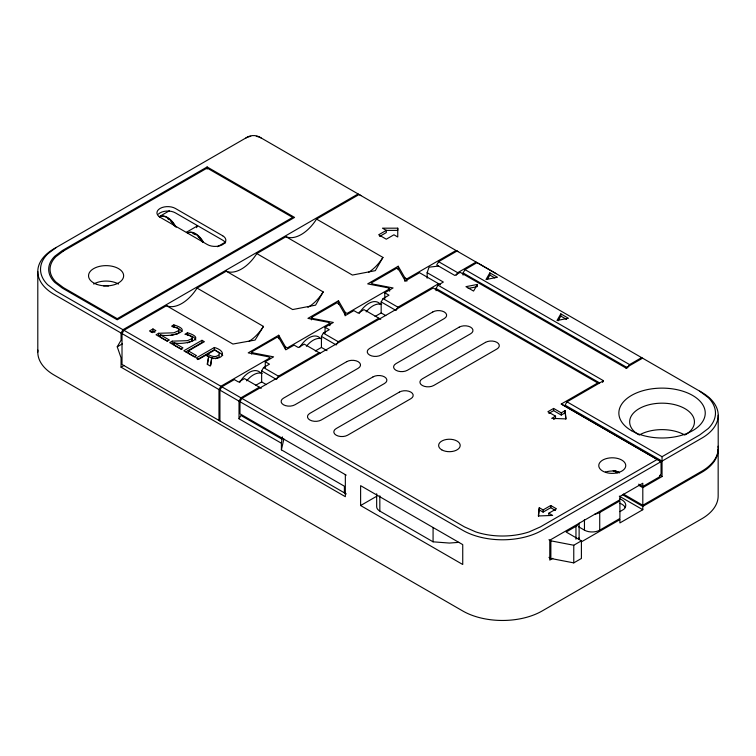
<?xml version="1.0" encoding="UTF-8"?>
<svg xmlns="http://www.w3.org/2000/svg" width="756" height="756" viewBox="0 0 756 756"><rect width="100%" height="100%" fill="white"/><g stroke="black" fill="none" stroke-linecap="round" stroke-linejoin="round"><path stroke-width="1.13" d="M361.018 195.624L359.109 194.519L316.537 219.089A32.848 18.966 -60 0 1 285.995 236.722L256.794 253.581A32.848 18.966 -60 0 1 226.252 271.215L197.051 288.083A32.848 18.966 -60 0 1 166.509 305.717L123.927 330.277L122.018 333.585L122.009 364.439L346.295 493.933M344.386 492.827L344.386 486.212L281.393 449.848L281.393 443.233L239.019 418.767L239.019 401.134L240.928 397.826L259.346 387.195M255.528 385.428L261.642 381.903L261.642 370.884L263.551 367.577L269.467 364.165L265.271 361.737L273.596 356.851L253.562 352.995L251.654 351.899L251.654 354.11M265.271 367.614L265.271 361.737M311.415 319.854L311.415 317.501L336.959 302.75L338.868 303.855L345.549 315.422L353.874 310.621L358.07 313.05L363.986 309.629L380.75 319.306M315.318 350.964L321.432 347.439L321.432 336.42L323.341 333.112L329.257 329.692L325.061 327.272L333.368 322.453L313.324 318.597L311.415 317.501M325.052 333.15L325.061 327.272M360.612 505.537L360.612 485.664L462.738 544.622L462.738 564.496L360.612 505.537L376.885 496.153M375.052 316.462L381.166 312.937L381.166 301.918L383.075 298.611L388.99 295.19L384.785 292.77L393.101 287.96L373.067 284.105L371.158 282.999L396.702 268.257L398.61 269.353L405.282 280.92L419.542 272.718L440.493 284.814M384.785 298.639L384.785 292.77M386.297 230.382L378.661 234.785L386.297 239.198L393.933 234.785L397.75 236.997L397.75 228.18L382.479 228.18L386.297 230.382L386.297 232.583L379.616 236.439M397.75 228.18L397.75 230.382L386.004 230.382M463.088 275.127L463.088 272.944L464.997 269.637L477.055 262.606L496.144 273.634M553.619 410.64L553.619 408.429L561.254 412.842L561.254 415.044L553.619 410.64L548.847 413.39M553.619 408.429L547.892 411.736L555.528 416.15L555.528 418.351L553.619 419.457M565.781 419.041L565.072 410.64L561.254 412.842M594.887 514.127A10.801 6.237 0 0 0 599.725 512.521L619.911 500.869L619.911 518.503L599.725 530.154A10.801 6.237 0 0 1 584.454 530.154L584.454 519.57M599.725 530.154L599.725 512.521M623.407 494.074L642.808 505.282L642.808 487.639L638.725 485.286M718.2 448.327L718.2 415.261M638.716 484.171L642.798 486.533L642.808 483.235L619.892 496.446L619.892 499.754L549.782 540.219L549.782 560.092L552.825 558.334M281.393 443.233L282.347 436.864M548.828 513.211L556.463 508.807L550.737 505.499L543.101 509.913L539.283 507.701L538.329 515.97L552.645 515.422L548.828 513.211L548.828 515.422M538.565 516.112L539.283 507.701M211.737 357.777L210.3 366.065L207.163 364.26L208.628 356.775L205.868 355.178L198.658 359.346L196.239 357.957L214.392 347.476C227.887 351.389 222.784 360.451 211.737 357.777L210.839 365.167M207.579 364.326L208.628 356.775M281.393 449.848L283.887 438.962M171.149 335.305L177.424 333.812L178.511 332.905L178.813 329.777C178.492 325.93 167.123 327.726 173.861 324.91C195.832 331.487 168.427 337.545 160.423 334.861L160.423 337.072L167.359 341.079M178.511 332.905L178.813 329.777M187.46 342.874L192.137 340.776L192.44 337.649L189.482 335.277L184.908 334.265L187.488 332.772C209.459 339.463 181.553 345.464 174.05 342.733L174.05 344.934L181.979 349.518M192.137 340.776L192.44 337.649M427.14 278.199L427.14 272.689L429.049 267.18L438.584 266.074M560.82 313.872L557.002 320.497L568.455 318.285L560.82 313.872L560.82 316.084L558.089 320.809M345.341 474.645L345.341 496.683L121.054 367.189L121.054 357.824L117.237 346.806L121.054 340.191L121.054 333.027L122.963 329.72L358.127 193.952M218.975 420.421L218.975 389.567L220.884 386.259L270.138 357.834L268.229 356.728L248.185 352.872L278.728 335.239L285.409 346.815L285.409 349.149M219.93 420.969L219.93 390.115L221.839 386.807L234.341 379.588L238.546 382.016L244.462 378.595L261.255 388.3M346.229 475.155L239.973 413.806L239.973 401.691L241.882 398.384L433.197 287.998L598.667 383.462M239.019 418.767L240.928 415.46L281.846 439.085M256.794 253.581L323.199 291.92L315.564 305.15L292.657 309.554L226.252 271.215M276.526 379.484L278.435 376.176L319.098 352.702M316.537 219.089L382.942 257.427L375.307 270.657L352.409 275.061L285.995 236.722M336.751 344.16L338.187 341.684L378.841 318.21M438.584 283.708L397.93 307.182L396.021 310.489L381.166 301.918M457.002 251.049L438.622 261.689L436.713 264.997L454.81 275.449L460.206 272.33L626.611 368.408M436.061 290.682L436.061 288.48L437.97 285.173L443.356 282.054L427.14 272.689M456.246 275.175L457.673 272.689L476.091 262.067M477.386 284.454L473.568 291.069L465.932 286.656L477.386 284.454L477.386 286.656M437.97 285.173L603.496 380.74L566.991 401.833L565.082 405.14L662.039 461.113L701.757 438.187A56.152 32.413 0 0 0 701.757 392.336L478.954 263.712M602.541 382.394L603.496 380.74M628.132 367.057L629.559 364.581L641.627 357.626M489.85 272.869L485.995 279.531L497.486 277.272L489.85 272.869L489.86 275.071L487.648 278.879M197.051 288.083L263.457 326.412L255.103 340.049L232.914 344.046L166.509 305.717M178.511 330.703L173.833 332.81L158.599 333.283L156.057 334.757L167.256 341.221L169.344 340.02L160.423 334.861M192.137 338.575L187.46 340.672L172.226 341.145L169.684 342.619L180.882 349.092L182.971 347.883L174.05 342.733M56.284 247.439L47.685 253.912A53.43 30.845 0 0 0 47.685 284.757L56.284 291.221L122.963 329.72M642.798 486.533L659.147 477.074L661.065 473.776L661.046 461.642L561.254 404.025L597.779 382.952M207.144 166.953L62.379 250.529L54.753 256.265A45.256 26.129 0 0 0 54.753 282.394L62.379 288.13L117.237 319.807L294.566 217.426L207.144 166.953L207.144 169.155M159.299 216.613L169.476 210.735M186.401 232.262L197.599 225.798M217.511 246.702L225.657 241.996M117.237 346.806L122.33 343.867M152.958 328.954L149.49 330.958L152.4 332.64L155.868 330.637L152.958 328.954L152.958 331.156L154.904 332.281M151.219 332.158L152.958 331.156M121.054 367.189L124.116 365.422M188.386 350.935L204.385 341.703L201.975 340.304L183.821 350.784L194.339 356.86L196.484 355.622L188.386 350.935L188.386 353.146L195.473 357.238M185.844 351.823L201.975 342.506L201.975 340.304M197.25 359.572L214.392 349.678L221.517 353.988L222.727 355.603M207.881 354.025L214.732 350.066L218.673 352.504L219.457 354.025C216.991 358.108 210.952 356.596 207.881 354.025L207.881 356.227L213.097 358.703M345.152 315.828L345.152 312.313L338.471 300.746L307.928 318.37L327.972 322.236L329.881 323.332L329.881 325.675M404.895 281.326L404.895 277.821L398.214 266.244L367.671 283.878L387.715 287.734L389.623 288.839L389.623 291.183M251.654 351.899L277.197 337.148L279.106 338.253L285.787 349.82L294.131 345.123L298.327 347.543L304.252 344.131L320.015 353.232M329.881 323.332L287.318 347.911L285.409 346.815M389.623 288.839L347.061 313.419L345.152 312.313M406.804 281.26L406.804 278.917L456.057 250.482L457.956 251.587M625.722 367.898L642.581 358.174M555.528 416.15L551.71 418.351L566.027 418.909L565.072 410.64M561.254 415.044L565.072 412.842M539.283 509.913L543.101 512.114L550.737 507.701L555.509 510.461M657.229 459.44L540.36 526.923L529.153 531.884A53.43 30.845 0 0 1 475.722 531.884L464.515 526.923L241.882 398.384M566.991 401.833L662.039 456.709L699.716 434.946L708.315 428.482A53.43 30.845 0 0 0 708.315 397.637L699.716 391.164M578.756 523.549A10.801 6.237 0 0 1 575.959 526.346L566.131 532.016L581.402 540.833L581.402 558.467L573.766 562.88L550.859 558.467L548.95 557.361M642.808 487.639L662.039 476.545L662.039 456.709M548.95 539.737L550.859 540.833L573.766 545.246L581.402 540.833M642.808 505.282L701.757 471.253A56.152 32.413 0 0 0 718.077 446.22M581.279 541.91L619.892 519.637L619.892 522.935L642.798 509.714L642.789 506.407L622.897 494.915M642.789 506.407L701.719 472.368A56.152 32.413 0 0 0 718.162 449.442L718.162 495.917A56.152 32.413 0 0 1 701.719 518.833L542.147 610.971A56.152 32.413 0 0 1 462.738 610.971L54.243 375.127A56.152 32.413 0 0 1 37.923 350.094M619.939 511.642L623.946 509.194A13.495 7.787 0 0 0 619.996 498.922M215.243 358.741L218.805 357.257L219.391 355.679M468.219 288.423L476.242 286.883M458.722 542.354L449.404 543.063L433.075 541.825L379.833 511.084A10.801 6.237 0 0 1 376.668 506.671L376.668 493.744M160.839 335.513L158.599 335.484L158.599 333.283M174.466 343.375L172.226 343.356L172.226 341.145M175.761 327.641L173.861 327.112L173.861 324.91M176.706 327.896L179.616 329.162L182.045 331.44M478 263.164L259.374 136.94A8.278 4.782 0 0 0 247.675 136.94L54.243 248.611A56.152 32.413 0 0 0 54.243 294.462L121.054 333.027M489.86 275.071L494.632 277.821M560.82 316.084L566.546 319.382M464.997 269.637L629.559 364.581M463.088 272.944L627.65 367.879M438.622 261.689L457.673 272.689M436.061 288.48L599.546 382.867M404.895 277.821L406.804 278.917M383.075 298.611L397.93 307.182M381.166 312.937L385.806 315.611M659.997 475.363L662.039 476.545M615.214 470.61L619.306 472.963M613.182 470.534L617.274 472.897M619.296 496.163L642.798 509.714M323.341 333.112L338.187 341.684M321.432 336.42L336.278 344.991M619.287 519.287L619.892 519.637M321.432 347.439L326.998 350.652M578.349 526.63L584.454 530.154M263.551 367.577L278.435 376.176M261.642 370.884L275.534 378.907M261.642 381.903L266.292 384.596M123.927 330.277L220.884 386.259M221.839 386.807L240.928 397.826M122.018 333.585L218.975 389.567M219.93 390.115L239.019 401.134M239.973 401.691L462.738 530.296A56.152 32.413 0 0 0 542.147 530.296L661.046 461.642L561.254 404.025M178.378 331.09L178.813 331.978M195.87 340.105C194.897 336.656 190.455 335.929 187.488 334.984L187.488 332.772M579.124 523.105L579.124 539.482A10.801 6.237 0 0 0 578.756 537.875M575.959 526.346L575.959 539.217M573.766 545.246L573.766 562.88M550.737 505.499L550.737 507.701M550.859 540.833L550.859 558.467M543.101 509.913L543.101 512.114M433.075 527.716L433.075 541.825M398.214 266.244L398.214 269.76M379.833 495.804L379.833 511.084M338.471 300.746L338.471 304.252M278.728 335.239L278.728 338.754M214.392 347.476L214.392 349.678M37.8 271.536L37.8 352.201M103.648 285.929A9.45 5.453 0 0 1 108.543 285.929M93.687 284.029A17.549 10.13 0 0 1 118.503 284.029M158.373 214.146A10.801 6.237 0 0 1 175.364 212.852L222.699 240.181A10.801 6.237 0 0 1 225.496 242.978M619.996 503.288A13.495 7.796 0 0 1 625.297 507.654M605.499 472.065A13.495 7.796 0 0 1 619.003 472.065M245.889 137.97A10.801 6.237 0 0 1 250.737 136.354M256.322 136.354A10.801 6.237 0 0 1 261.16 137.97M263.457 326.412A32.848 18.966 -60 0 1 249.111 341.287M323.199 291.92A32.848 18.966 -60 0 1 307.928 307.352M382.942 257.427A32.848 18.966 -60 0 1 368.597 272.302M638.177 434.511A32.395 18.702 0 0 1 639.481 408.457A32.395 18.702 0 0 1 684.624 408.457A32.395 18.702 0 0 1 685.928 434.511M639.141 435.097A32.395 18.702 0 0 1 684.955 435.106M187.422 233.084A15.385 8.883 60 0 1 202.806 241.967M187.809 232.867A15.385 8.883 60 0 1 203.194 241.75M192.931 233.632A14.033 8.108 60 0 1 195.502 234.729M198.072 236.6A14.033 8.108 60 0 1 202.513 242.137M159.365 216.887A15.385 8.883 60 0 1 174.749 225.77M159.743 216.66A15.385 8.883 60 0 1 176.072 227.32M196.834 225.581A15.385 8.883 60 0 1 196.673 227.669M167.435 218.522A14.033 8.108 60 0 1 169.164 219.694M170.828 221.177A14.033 8.108 60 0 1 174.456 225.94M246.654 380.863A19.165 11.066 -60 0 1 262.143 373.483M239.652 382.545A19.165 11.066 -60 0 1 260.338 372.699M306.407 346.257A19.165 11.066 -60 0 1 321.895 338.877M299.905 347.08A19.165 11.066 -60 0 1 320.081 338.093M366.15 311.878A19.165 11.066 -60 0 1 381.638 304.498M359.138 313.56A19.165 11.066 -60 0 1 380.466 304.488M63.4 251.039L55.935 256.662A43.895 25.345 0 0 0 55.935 282.007L63.4 287.62L117.237 318.701L292.657 217.426L207.144 168.049L63.4 251.039M346.702 361.67L283.5 398.166A8.099 4.678 0 0 0 283.5 404.781A8.099 4.678 0 0 0 294.953 404.781L358.155 368.285A8.099 4.678 0 0 0 358.155 361.67A8.099 4.678 0 0 0 346.702 361.67M432.81 311.954L369.608 348.45A8.099 4.678 0 0 0 369.608 355.055A8.099 4.678 0 0 0 381.062 355.055L444.263 318.569A8.099 4.678 0 0 0 444.263 311.954A8.099 4.678 0 0 0 432.81 311.954M373.048 376.875L309.837 413.371A8.099 4.678 0 0 0 309.837 419.986A8.099 4.678 0 0 0 321.291 419.986L384.502 383.49A8.099 4.678 0 0 0 384.502 376.875A8.099 4.678 0 0 0 373.048 376.875M459.157 327.159L395.955 363.655A8.099 4.678 0 0 0 395.955 370.27A8.099 4.678 0 0 0 407.399 370.27L470.61 333.774A8.099 4.678 0 0 0 470.61 327.159A8.099 4.678 0 0 0 459.157 327.159M399.385 392.09L336.184 428.576A8.099 4.678 0 0 0 336.184 435.191A8.099 4.678 0 0 0 347.637 435.191L410.839 398.695A8.099 4.678 0 0 0 410.839 392.09A8.099 4.678 0 0 0 399.385 392.09M485.494 342.373L422.292 378.86A8.099 4.678 0 0 0 422.292 385.475A8.099 4.678 0 0 0 433.746 385.475L496.947 348.979A8.099 4.678 0 0 0 496.947 342.373A8.099 4.678 0 0 0 485.494 342.373M222.699 235.777L175.364 208.439A10.801 6.237 0 0 0 160.092 208.439A10.801 6.237 0 0 0 160.092 217.255L207.427 244.594A10.801 6.237 0 0 0 222.699 244.594A10.801 6.237 0 0 0 222.699 235.777M97.316 284.54A17.549 10.13 0 0 0 123.644 275.76A17.549 10.13 0 0 0 97.316 266.991A17.549 10.13 0 0 0 97.316 284.54M441.778 449.858A10.782 6.228 0 0 0 459.828 447.07A10.782 6.228 0 0 0 446.616 439.444A10.782 6.228 0 0 0 441.778 449.858M605.499 472.339A13.495 7.796 0 0 0 625.751 465.592A13.495 7.796 0 0 0 605.499 458.845A13.495 7.796 0 0 0 605.499 472.339M631.506 430.693A43.196 24.939 0 0 0 703.77 419.514A43.196 24.939 0 0 0 650.869 388.971A43.196 24.939 0 0 0 631.506 430.693"/></g></svg>
